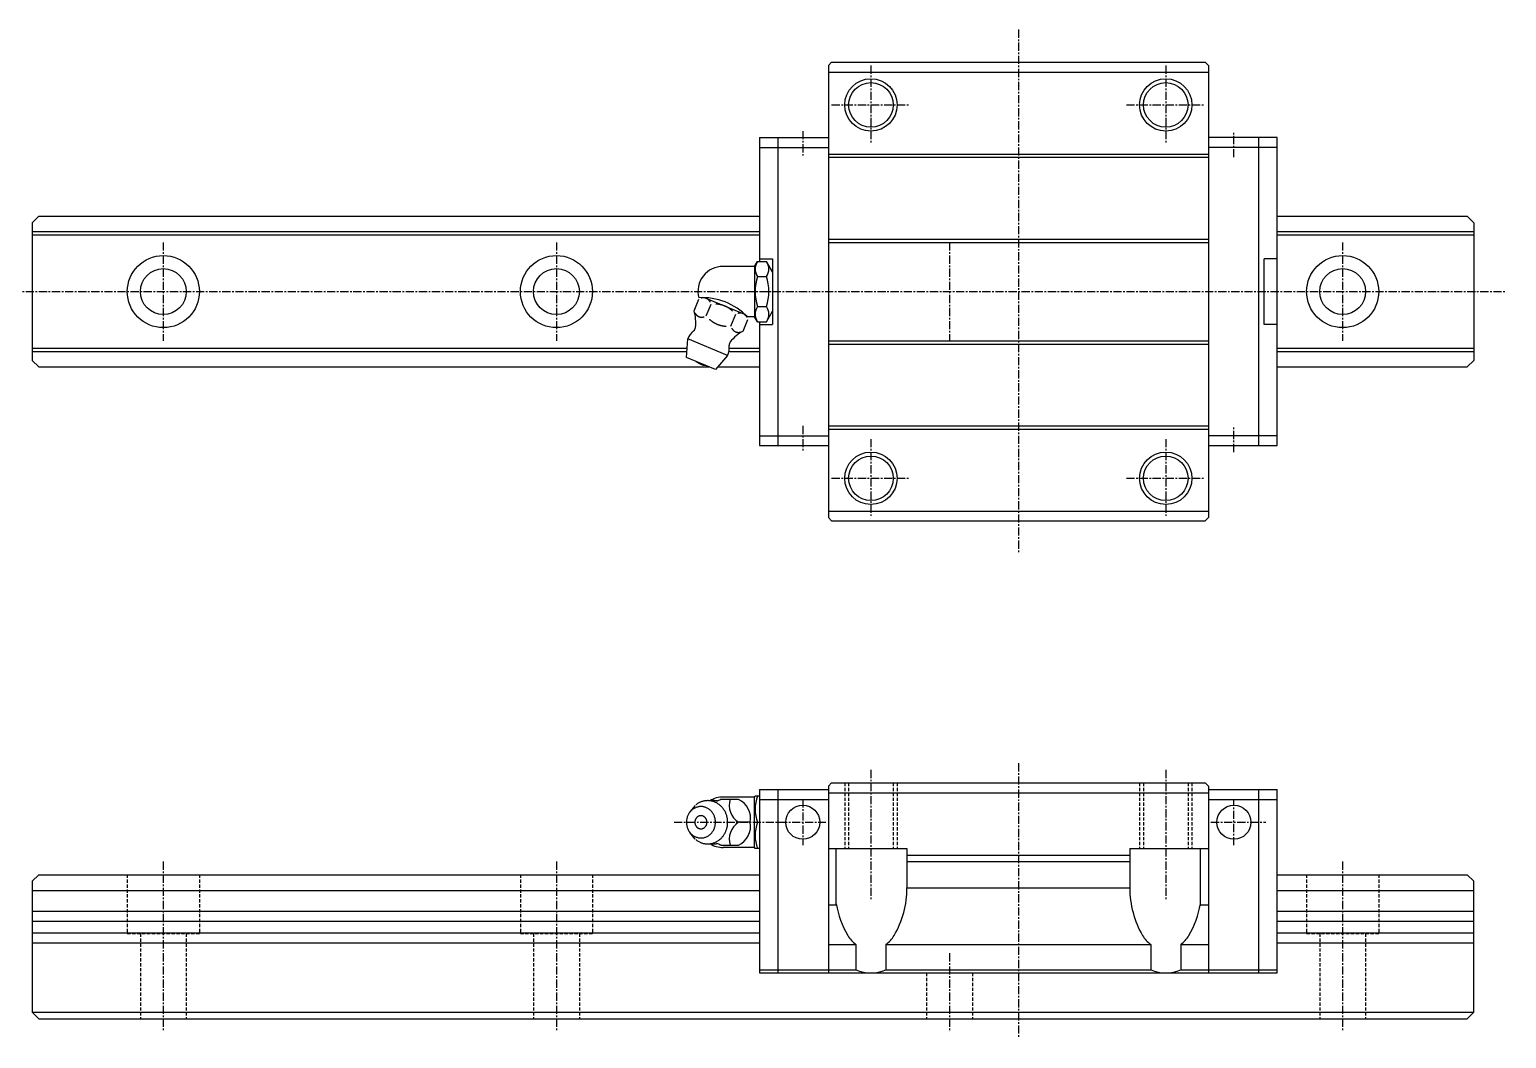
# Model space of a CAD drawing. Extents: x 10 to 349, y 10 to 201.
# Drawn here: x 123.6 to 349, y 47 to 201 of the extents above; entities that cross this region are included whole.
import ezdxf

# ---------------------------------------------------------------- set-up
doc = ezdxf.new("R2010")
doc.units = 0
doc.linetypes.add('CENTER', pattern=[2, 1.25, -0.25, 0.25, -0.25])
doc.linetypes.add('DASHED', pattern=[0.75, 0.5, -0.25])
doc.layers.get('0').update_dxf_attribs({"linetype": 'CONTINUOUS'})
doc.layers.add('CENTER', color=1, linetype='CENTER')

msp = doc.modelspace()

# ---------------------------------------------------------------- linework, layer by layer
at = {"color": 7, "linetype": 'CONTINUOUS'}
for p, q in [((245.5, 195.49996), (246.00004, 195.99998)), ((245.5, 195.49996), (245.5, 126.49998)), ((245.5, 194.49998), (303.5, 194.49998)), ((246.00004, 195.99998), (302.99992, 195.99998)), ((302.99992, 195.99998), (303.5, 195.49988)), ((303.5, 195.49988), (303.5, 126.50001)), ((235, 184.49998), (235, 165.59998)), ((235, 184.49998), (245.5, 184.49998)), ((235, 182.99998), (245.5, 182.99998)), ((237.79999, 184.49998), (237.79999, 137.49998)), ((313.99999, 184.49998), (303.49999, 184.49998)), ((313.99999, 182.99998), (303.49999, 182.99998)), ((311.2, 137.49998), (311.2, 184.49998)), ((313.99999, 137.49998), (313.99999, 184.49998)), ((245.5, 181.99998), (303.5, 181.99998)), ((245.5, 181.49998), (303.5, 181.49998)), ((124.00002, 171.49998), (124.00002, 150.49998)), ((124.00003, 171.49996), (125.00003, 172.49996)), ((125.00004, 172.49998), (235, 172.49998)), ((313.99999, 172.49998), (342.99999, 172.49998)), ((344.00001, 171.49996), (342.99999, 172.49998)), ((344.00002, 171.49998), (344.00002, 150.49998)), ((124.00002, 170.15914), (235, 170.15914)), ((124.00002, 169.65914), (235, 169.65914)), ((313.99999, 170.15914), (344.00002, 170.15914)), ((313.99999, 169.65914), (344.00002, 169.65914)), ((245.5, 168.99998), (303.5, 168.99998)), ((245.5, 168.49998), (303.5, 168.49998)), ((234.24322, 164.84998), (229.4521, 164.84998)), ((234.24324, 164.84997), (234.67626, 165.59998)), ((234.24324, 164.84997), (234.24324, 157.14996)), ((234.67625, 165.59998), (236.07625, 165.59998)), ((235, 165.99998), (237, 165.99998)), ((237.00001, 163.99997), (236.07624, 165.59998)), ((237, 165.99998), (237, 155.99998)), ((313.99999, 165.99998), (311.99999, 165.99998)), ((311.99999, 155.99996), (311.99999, 165.99996)), ((234.67626, 163.29997), (236.07623, 163.29997)), ((232.77042, 157.51898), (226.6039, 160.07324)), ((224.99949, 158.06221), (225.74337, 159.8581)), ((226.87034, 157.28728), (227.61422, 159.08317)), ((234.67626, 158.69998), (236.07625, 158.69998)), ((236.07624, 156.39997), (237, 157.99998)), ((230.61205, 155.73741), (231.35593, 157.5333)), ((232.48291, 154.96248), (233.22679, 156.75837)), ((234.24322, 157.14998), (233.14698, 157.14998)), ((234.67625, 156.39997), (234.24324, 157.14997)), ((234.67624, 156.39998), (236.07625, 156.39998)), ((235, 156.39998), (235, 137.49998)), ((235, 155.99998), (237, 155.99998)), ((313.99999, 155.99998), (311.99999, 155.99998)), ((223.83436, 150.9377), (224.03611, 153.77659)), ((230.13371, 151.25087), (224.03611, 153.77658)), ((245.5, 153.49998), (303.5, 153.49998)), ((124.00002, 152.3408), (223.93408, 152.3408)), ((124.00002, 151.8408), (223.89854, 151.8408)), ((230.13371, 151.25088), (228.26898, 149.10082)), ((230.31557, 151.8408), (235, 151.8408)), ((230.38038, 152.3408), (235, 152.3408)), ((245.5, 152.99998), (303.5, 152.99998)), ((313.99999, 152.3408), (344.00002, 152.3408)), ((313.99999, 151.8408), (344.00002, 151.8408)), ((124.00003, 150.49997), (125.00003, 149.49997)), ((125.00004, 149.49998), (227.30531, 149.49998)), ((228.26898, 149.10081), (223.83436, 150.93769)), ((228.61517, 149.49998), (235, 149.49998)), ((313.99999, 149.49998), (343.00002, 149.49998)), ((344.00001, 150.49997), (343.00002, 149.49998)), ((245.5, 140.49998), (303.5, 140.49998)), ((245.5, 139.99998), (303.5, 139.99998)), ((235, 138.99998), (245.5, 138.99998)), ((313.99999, 138.99998), (303.49999, 138.99998)), ((235, 137.49998), (245.5, 137.49998)), ((303.49999, 137.49996), (313.99999, 137.49996)), ((245.49997, 126.49999), (245.99999, 125.99999)), ((245.5, 127.49998), (303.5, 127.49998)), ((302.99996, 125.99999), (303.49996, 126.5)), ((246, 125.99998), (302.99996, 125.99998)), ((245.49995, 85.49998), (245.99997, 85.99999)), ((245.99997, 85.99998), (302.99997, 85.99998)), ((302.99996, 85.99999), (303.49995, 85.49999)), ((229.09892, 83.5074), (231.78337, 83.5074)), ((234.24322, 83.84998), (229.44791, 83.84998)), ((234.24322, 83.84999), (234.32983, 83.99999)), ((234.24322, 76.15), (234.24322, 83.84999)), ((235.00002, 84), (234.32983, 84)), ((235.00002, 85), (235.00002, 57)), ((235.00002, 85), (245.5, 85)), ((235.00002, 83.5), (245.5, 83.5)), ((237.80001, 85), (237.80001, 57)), ((245.5, 85.50001), (245.5, 57)), ((245.5, 84.49998), (303.5, 84.49998)), ((303.5, 85.49995), (303.5, 57)), ((303.5, 85), (313.99999, 85)), ((303.5, 83.5), (313.99999, 83.5)), ((311.2, 57), (311.2, 85)), ((313.99999, 57), (313.99999, 85)), ((225.18167, 82.57801), (224.37603, 81.57178)), ((233.57138, 80), (231.77553, 80)), ((234.67625, 80), (235.00002, 80)), ((225.18167, 77.42198), (224.37603, 78.42822)), ((229.09892, 76.4926), (231.78337, 76.4926)), ((234.24322, 76.14998), (229.4521, 76.14998)), ((234.32983, 76), (234.24322, 76.15)), ((235.00002, 76), (234.32983, 76)), ((245.5, 75.99998), (257.5, 75.99998)), ((246.70851, 67.40188), (246.70851, 75.99998)), ((257.5, 75.99998), (257.5, 69.99998)), ((257.5, 74.99998), (291.5, 74.99998)), ((291.5, 75.99998), (291.5, 69.99998)), ((291.5, 75.99998), (303.5, 75.99998)), ((302.2915, 67.40188), (302.2915, 75.99998)), ((257.5, 73.99998), (291.5, 73.99998)), ((124.00002, 71), (124.00002, 51)), ((124.00004, 71.00001), (125.00003, 72)), ((125.00002, 72), (235.00002, 72)), ((257.5, 69.99998), (291.5, 69.99998)), ((313.99999, 72), (342.99995, 72)), ((342.99995, 72), (343.99995, 70.99999)), ((344.00002, 51.00001), (344.00002, 70.99998)), ((124.00002, 69.58915), (235.00002, 69.58915)), ((313.99999, 69.58915), (344.00002, 69.58915)), ((124.00002, 66.41082), (235.00002, 66.41082)), ((245.5, 67.40188), (246.70851, 67.40188)), ((302.2915, 67.40188), (303.5, 67.40188)), ((313.99999, 66.41082), (344.00002, 66.41082)), ((124.00002, 64.90001), (235.00002, 64.90001)), ((313.99999, 64.90001), (344.00002, 64.90001)), ((124.00002, 63.1), (235.00002, 63.1)), ((124.00002, 61.58917), (235.00002, 61.58917)), ((245.5, 61.33999), (249.70839, 61.33999)), ((249.70839, 61.33999), (249.70839, 57.50001)), ((254.2916, 61.33999), (294.70839, 61.33999)), ((254.2916, 61.33999), (254.2916, 57.50001)), ((294.70839, 61.33999), (294.70839, 57.50001)), ((299.2916, 61.33999), (299.2916, 57.50001)), ((299.2916, 61.33999), (303.5, 61.33999)), ((313.99999, 63.1), (344.00002, 63.1)), ((313.99999, 61.58917), (344.00002, 61.58917)), ((235.00002, 57.5), (245.5, 57.5)), ((235.00002, 57), (245.5, 57)), ((245.5, 57.50001), (249.70839, 57.50001)), ((245.5, 57.00001), (303.5, 57.00001)), ((254.2916, 57.50001), (294.70839, 57.50001)), ((299.2916, 57.50001), (303.5, 57.50001)), ((303.5, 57.5), (313.99999, 57.5)), ((303.5, 57), (313.99999, 57)), ((124.00002, 51.00003), (344.00002, 51.00003)), ((124.00002, 51.00002), (125.00002, 50.00002)), ((125.00002, 50), (342.99995, 50)), ((342.99995, 50), (343.99996, 51.00002))]:
    msp.add_line(p, q, dxfattribs=at)
at = {"color": 3, "linetype": 'DASHED'}
for p, q in [((248, 85.99998), (248, 75.99998)), ((248.6, 85.99998), (248.6, 75.99998)), ((255.4, 85.99998), (255.4, 75.99998)), ((256, 85.99998), (256, 75.99998)), ((293, 85.99998), (293, 75.99998)), ((293.6, 85.99998), (293.6, 75.99998)), ((300.4, 85.99998), (300.4, 75.99998)), ((301, 85.99998), (301, 75.99998)), ((138.50002, 72), (138.50002, 63)), ((149.50002, 72), (149.50002, 63)), ((198.50002, 72), (198.50002, 63)), ((209.50002, 72), (209.50002, 63)), ((318.50002, 72), (318.50002, 63)), ((329.50002, 72), (329.50002, 63)), ((138.50002, 63), (149.50002, 63)), ((140.50002, 63), (140.50002, 50)), ((147.50002, 63), (147.50002, 50)), ((198.50002, 63), (209.50002, 63)), ((200.50002, 63), (200.50002, 50)), ((207.50002, 63), (207.50002, 50)), ((318.50002, 63), (329.50002, 63)), ((320.50002, 63), (320.50002, 50)), ((327.50002, 63), (327.50002, 50)), ((260.50002, 57.00001), (260.50002, 50)), ((267.50002, 57.00001), (267.50002, 50))]:
    msp.add_line(p, q, dxfattribs=at)
at = {"color": 7, "linetype": 'CONTINUOUS'}
for points in [[(227.476, 159.406, 0), (227.469, 159.418, 0), (227.462, 159.43, 0), (227.455, 159.442, 0), (227.448, 159.454, 0), (227.441, 159.466, 0), (227.434, 159.477, 0), (227.426, 159.489, 0), (227.419, 159.5, 0), (227.411, 159.512, 0), (227.404, 159.523, 0), (227.396, 159.534, 0), (227.388, 159.545, 0), (227.38, 159.556, 0), (227.372, 159.567, 0), (227.364, 159.577, 0), (227.356, 159.588, 0), (227.348, 159.598, 0), (227.34, 159.609, 0), (227.331, 159.619, 0), (227.323, 159.629, 0), (227.314, 159.639, 0), (227.306, 159.649, 0), (227.297, 159.659, 0), (227.288, 159.669, 0), (227.28, 159.678, 0), (227.271, 159.688, 0), (227.262, 159.697, 0), (227.253, 159.706, 0), (227.244, 159.716, 0), (227.234, 159.725, 0), (227.225, 159.733, 0), (227.216, 159.742, 0), (227.206, 159.751, 0), (227.197, 159.759, 0), (227.187, 159.768, 0), (227.178, 159.776, 0), (227.168, 159.784, 0), (227.158, 159.792, 0), (227.148, 159.8, 0), (227.138, 159.808, 0), (227.128, 159.816, 0), (227.118, 159.823, 0), (227.108, 159.831, 0), (227.098, 159.838, 0), (227.088, 159.845, 0), (227.077, 159.852, 0), (227.067, 159.859, 0), (227.056, 159.866, 0), (227.046, 159.873, 0), (227.035, 159.88, 0), (227.025, 159.886, 0), (227.014, 159.892, 0), (227.003, 159.899, 0), (226.992, 159.905, 0), (226.982, 159.911, 0), (226.971, 159.916, 0), (226.96, 159.922, 0), (226.948, 159.928, 0), (226.937, 159.933, 0), (226.926, 159.939, 0), (226.915, 159.944, 0), (226.904, 159.949, 0), (226.892, 159.954, 0), (226.881, 159.959, 0), (226.869, 159.963, 0), (226.858, 159.968, 0), (226.846, 159.972, 0), (226.835, 159.976, 0), (226.823, 159.981, 0), (226.811, 159.985, 0), (226.8, 159.988, 0), (226.788, 159.992, 0), (226.776, 159.996, 0), (226.764, 159.999, 0), (226.752, 160.003, 0), (226.74, 160.006, 0), (226.728, 160.009, 0), (226.716, 160.012, 0), (226.704, 160.015, 0), (226.692, 160.017, 0), (226.679, 160.02, 0), (226.667, 160.022, 0), (226.655, 160.025, 0), (226.642, 160.027, 0), (226.63, 160.029, 0), (226.618, 160.031, 0), (226.605, 160.033, 0), (226.593, 160.034, 0), (226.58, 160.036, 0), (226.567, 160.037, 0), (226.555, 160.038, 0), (226.542, 160.039, 0), (226.529, 160.04, 0), (226.517, 160.041, 0), (226.504, 160.042, 0), (226.491, 160.042, 0), (226.478, 160.043, 0), (226.465, 160.043, 0), (226.453, 160.043, 0), (226.44, 160.043, 0), (226.427, 160.043, 0), (226.414, 160.043, 0), (226.401, 160.042, 0), (226.388, 160.042, 0), (226.375, 160.041, 0), (226.362, 160.04, 0), (226.349, 160.039, 0), (226.335, 160.038, 0), (226.322, 160.037, 0), (226.309, 160.036, 0), (226.296, 160.034, 0), (226.283, 160.033, 0), (226.27, 160.031, 0), (226.256, 160.029, 0), (226.243, 160.027, 0), (226.23, 160.025, 0), (226.216, 160.023, 0), (226.203, 160.02, 0), (226.19, 160.018, 0), (226.176, 160.015, 0), (226.163, 160.012, 0), (226.15, 160.009, 0), (226.136, 160.006, 0), (226.123, 160.003, 0), (226.11, 160, 0), (226.096, 159.996, 0), (226.083, 159.992, 0), (226.069, 159.989, 0)], [(230.881, 158.035, 0), (230.865, 158.05, 0), (230.848, 158.065, 0), (230.831, 158.08, 0), (230.814, 158.095, 0), (230.797, 158.11, 0), (230.779, 158.124, 0), (230.762, 158.139, 0), (230.745, 158.153, 0), (230.728, 158.168, 0), (230.71, 158.182, 0), (230.693, 158.196, 0), (230.675, 158.21, 0), (230.658, 158.224, 0), (230.64, 158.238, 0), (230.622, 158.252, 0), (230.604, 158.266, 0), (230.587, 158.279, 0), (230.569, 158.293, 0), (230.551, 158.306, 0), (230.533, 158.319, 0), (230.515, 158.333, 0), (230.497, 158.346, 0), (230.478, 158.359, 0), (230.46, 158.371, 0), (230.442, 158.384, 0), (230.424, 158.397, 0), (230.405, 158.409, 0), (230.387, 158.422, 0), (230.368, 158.434, 0), (230.35, 158.446, 0), (230.331, 158.458, 0), (230.312, 158.47, 0), (230.294, 158.482, 0), (230.275, 158.494, 0), (230.256, 158.506, 0), (230.237, 158.517, 0), (230.218, 158.529, 0), (230.199, 158.54, 0), (230.18, 158.551, 0), (230.161, 158.562, 0), (230.142, 158.573, 0), (230.123, 158.584, 0), (230.103, 158.595, 0), (230.084, 158.606, 0), (230.065, 158.616, 0), (230.045, 158.627, 0), (230.026, 158.637, 0), (230.006, 158.647, 0), (229.987, 158.657, 0), (229.967, 158.667, 0), (229.947, 158.677, 0), (229.928, 158.687, 0), (229.908, 158.697, 0), (229.888, 158.706, 0), (229.868, 158.716, 0), (229.848, 158.725, 0), (229.828, 158.734, 0), (229.808, 158.744, 0), (229.788, 158.753, 0), (229.768, 158.762, 0), (229.748, 158.77, 0), (229.728, 158.779, 0), (229.707, 158.788, 0), (229.687, 158.796, 0), (229.667, 158.804, 0), (229.646, 158.813, 0), (229.626, 158.821, 0), (229.606, 158.829, 0), (229.585, 158.837, 0), (229.564, 158.845, 0), (229.544, 158.852, 0), (229.523, 158.86, 0), (229.502, 158.867, 0), (229.482, 158.875, 0), (229.461, 158.882, 0), (229.44, 158.889, 0), (229.419, 158.896, 0), (229.398, 158.903, 0), (229.377, 158.91, 0), (229.356, 158.916, 0), (229.335, 158.923, 0), (229.314, 158.929, 0), (229.293, 158.936, 0), (229.272, 158.942, 0), (229.251, 158.948, 0), (229.229, 158.954, 0), (229.208, 158.96, 0), (229.187, 158.966, 0), (229.165, 158.971, 0), (229.144, 158.977, 0), (229.123, 158.982, 0), (229.101, 158.988, 0), (229.08, 158.993, 0), (229.058, 158.998, 0), (229.036, 159.003, 0), (229.015, 159.008, 0), (228.993, 159.012, 0), (228.971, 159.017, 0), (228.95, 159.022, 0), (228.928, 159.026, 0), (228.906, 159.03, 0), (228.884, 159.034, 0), (228.862, 159.038, 0), (228.84, 159.042, 0), (228.818, 159.046, 0), (228.796, 159.05, 0), (228.774, 159.053, 0), (228.752, 159.057, 0), (228.73, 159.06, 0), (228.708, 159.064, 0), (228.686, 159.067, 0), (228.664, 159.07, 0), (228.641, 159.073, 0), (228.619, 159.075, 0), (228.597, 159.078, 0), (228.574, 159.081, 0), (228.552, 159.083, 0), (228.53, 159.085, 0), (228.507, 159.087, 0), (228.485, 159.09, 0), (228.462, 159.092, 0), (228.44, 159.093, 0), (228.417, 159.095, 0), (228.395, 159.097, 0), (228.372, 159.098, 0), (228.349, 159.1, 0), (228.327, 159.101, 0), (228.304, 159.102, 0)], [(225.138, 157.739, 0), (225.145, 157.727, 0), (225.151, 157.715, 0), (225.158, 157.703, 0), (225.166, 157.691, 0), (225.173, 157.68, 0), (225.18, 157.668, 0), (225.187, 157.656, 0), (225.195, 157.645, 0), (225.202, 157.634, 0), (225.21, 157.622, 0), (225.218, 157.611, 0), (225.225, 157.6, 0), (225.233, 157.589, 0), (225.241, 157.579, 0), (225.249, 157.568, 0), (225.257, 157.557, 0), (225.266, 157.547, 0), (225.274, 157.537, 0), (225.282, 157.526, 0), (225.291, 157.516, 0), (225.299, 157.506, 0), (225.308, 157.496, 0), (225.316, 157.486, 0), (225.325, 157.477, 0), (225.334, 157.467, 0), (225.343, 157.458, 0), (225.352, 157.448, 0), (225.361, 157.439, 0), (225.37, 157.43, 0), (225.379, 157.421, 0), (225.389, 157.412, 0), (225.398, 157.403, 0), (225.407, 157.395, 0), (225.417, 157.386, 0), (225.426, 157.378, 0), (225.436, 157.369, 0), (225.446, 157.361, 0), (225.456, 157.353, 0), (225.465, 157.345, 0), (225.475, 157.337, 0), (225.485, 157.33, 0), (225.495, 157.322, 0), (225.506, 157.315, 0), (225.516, 157.307, 0), (225.526, 157.3, 0), (225.536, 157.293, 0), (225.547, 157.286, 0), (225.557, 157.279, 0), (225.568, 157.272, 0), (225.578, 157.266, 0), (225.589, 157.259, 0), (225.6, 157.253, 0), (225.61, 157.247, 0), (225.621, 157.241, 0), (225.632, 157.235, 0), (225.643, 157.229, 0), (225.654, 157.223, 0), (225.665, 157.218, 0), (225.676, 157.212, 0), (225.688, 157.207, 0), (225.699, 157.202, 0), (225.71, 157.197, 0), (225.721, 157.192, 0), (225.733, 157.187, 0), (225.744, 157.182, 0), (225.756, 157.178, 0), (225.767, 157.173, 0), (225.779, 157.169, 0), (225.791, 157.165, 0), (225.802, 157.161, 0), (225.814, 157.157, 0), (225.826, 157.153, 0), (225.838, 157.15, 0), (225.85, 157.146, 0), (225.862, 157.143, 0), (225.874, 157.139, 0), (225.886, 157.136, 0), (225.898, 157.133, 0), (225.91, 157.131, 0), (225.922, 157.128, 0), (225.934, 157.125, 0), (225.947, 157.123, 0), (225.959, 157.121, 0), (225.971, 157.118, 0), (225.984, 157.116, 0), (225.996, 157.115, 0), (226.009, 157.113, 0), (226.021, 157.111, 0), (226.034, 157.11, 0), (226.046, 157.108, 0), (226.059, 157.107, 0), (226.072, 157.106, 0), (226.084, 157.105, 0), (226.097, 157.104, 0), (226.11, 157.104, 0), (226.123, 157.103, 0), (226.135, 157.103, 0), (226.148, 157.102, 0), (226.161, 157.102, 0), (226.174, 157.102, 0), (226.187, 157.102, 0), (226.2, 157.103, 0), (226.213, 157.103, 0), (226.226, 157.104, 0), (226.239, 157.104, 0), (226.252, 157.105, 0), (226.265, 157.106, 0), (226.278, 157.107, 0), (226.291, 157.108, 0), (226.305, 157.11, 0), (226.318, 157.111, 0), (226.331, 157.113, 0), (226.344, 157.114, 0), (226.357, 157.116, 0), (226.371, 157.118, 0), (226.384, 157.12, 0), (226.397, 157.123, 0), (226.411, 157.125, 0), (226.424, 157.128, 0), (226.437, 157.13, 0), (226.451, 157.133, 0), (226.464, 157.136, 0), (226.477, 157.139, 0), (226.491, 157.142, 0), (226.504, 157.146, 0), (226.517, 157.149, 0), (226.531, 157.153, 0), (226.544, 157.157, 0)], [(227.345, 156.786, 0), (227.362, 156.771, 0), (227.379, 156.756, 0), (227.396, 156.741, 0), (227.413, 156.726, 0), (227.43, 156.711, 0), (227.447, 156.696, 0), (227.464, 156.682, 0), (227.481, 156.667, 0), (227.499, 156.653, 0), (227.516, 156.638, 0), (227.534, 156.624, 0), (227.551, 156.61, 0), (227.569, 156.596, 0), (227.586, 156.582, 0), (227.604, 156.568, 0), (227.622, 156.555, 0), (227.64, 156.541, 0), (227.658, 156.528, 0), (227.676, 156.514, 0), (227.694, 156.501, 0), (227.712, 156.488, 0), (227.73, 156.475, 0), (227.748, 156.462, 0), (227.766, 156.449, 0), (227.784, 156.436, 0), (227.803, 156.424, 0), (227.821, 156.411, 0), (227.84, 156.399, 0), (227.858, 156.387, 0), (227.877, 156.374, 0), (227.895, 156.362, 0), (227.914, 156.35, 0), (227.933, 156.338, 0), (227.952, 156.327, 0), (227.97, 156.315, 0), (227.989, 156.304, 0), (228.008, 156.292, 0), (228.027, 156.281, 0), (228.046, 156.27, 0), (228.065, 156.258, 0), (228.085, 156.247, 0), (228.104, 156.236, 0), (228.123, 156.226, 0), (228.142, 156.215, 0), (228.162, 156.204, 0), (228.181, 156.194, 0), (228.201, 156.184, 0), (228.22, 156.173, 0), (228.24, 156.163, 0), (228.259, 156.153, 0), (228.279, 156.143, 0), (228.299, 156.133, 0), (228.318, 156.124, 0), (228.338, 156.114, 0), (228.358, 156.105, 0), (228.378, 156.095, 0), (228.398, 156.086, 0), (228.418, 156.077, 0), (228.438, 156.068, 0), (228.458, 156.059, 0), (228.478, 156.05, 0), (228.499, 156.042, 0), (228.519, 156.033, 0), (228.539, 156.024, 0), (228.559, 156.016, 0), (228.58, 156.008, 0), (228.6, 156, 0), (228.621, 155.992, 0), (228.641, 155.984, 0), (228.662, 155.976, 0), (228.682, 155.968, 0), (228.703, 155.961, 0), (228.724, 155.953, 0), (228.745, 155.946, 0), (228.765, 155.939, 0), (228.786, 155.932, 0), (228.807, 155.925, 0), (228.828, 155.918, 0), (228.849, 155.911, 0), (228.87, 155.904, 0), (228.891, 155.898, 0), (228.912, 155.891, 0), (228.933, 155.885, 0), (228.954, 155.879, 0), (228.976, 155.873, 0), (228.997, 155.867, 0), (229.018, 155.861, 0), (229.04, 155.855, 0), (229.061, 155.849, 0), (229.082, 155.844, 0), (229.104, 155.838, 0), (229.125, 155.833, 0), (229.147, 155.828, 0), (229.168, 155.823, 0), (229.19, 155.818, 0), (229.212, 155.813, 0), (229.233, 155.808, 0), (229.255, 155.804, 0), (229.277, 155.799, 0), (229.299, 155.795, 0), (229.32, 155.79, 0), (229.342, 155.786, 0), (229.364, 155.782, 0), (229.386, 155.778, 0), (229.408, 155.774, 0), (229.43, 155.771, 0), (229.452, 155.767, 0), (229.474, 155.764, 0), (229.496, 155.76, 0), (229.518, 155.757, 0), (229.541, 155.754, 0), (229.563, 155.751, 0), (229.585, 155.748, 0), (229.607, 155.745, 0), (229.63, 155.743, 0), (229.652, 155.74, 0), (229.674, 155.738, 0), (229.697, 155.735, 0), (229.719, 155.733, 0), (229.741, 155.731, 0), (229.764, 155.729, 0), (229.786, 155.727, 0), (229.809, 155.725, 0), (229.832, 155.724, 0), (229.854, 155.722, 0), (229.877, 155.721, 0), (229.899, 155.72, 0), (229.922, 155.718, 0)], [(233.089, 157.081, 0), (233.082, 157.093, 0), (233.075, 157.105, 0), (233.068, 157.117, 0), (233.061, 157.129, 0), (233.054, 157.141, 0), (233.046, 157.153, 0), (233.039, 157.164, 0), (233.031, 157.176, 0), (233.024, 157.187, 0), (233.016, 157.198, 0), (233.009, 157.209, 0), (233.001, 157.22, 0), (232.993, 157.231, 0), (232.985, 157.242, 0), (232.977, 157.253, 0), (232.969, 157.263, 0), (232.961, 157.274, 0), (232.952, 157.284, 0), (232.944, 157.294, 0), (232.936, 157.304, 0), (232.927, 157.315, 0), (232.918, 157.324, 0), (232.91, 157.334, 0), (232.901, 157.344, 0), (232.892, 157.354, 0), (232.883, 157.363, 0), (232.874, 157.372, 0), (232.865, 157.382, 0), (232.856, 157.391, 0), (232.847, 157.4, 0), (232.838, 157.409, 0), (232.828, 157.417, 0), (232.819, 157.426, 0), (232.809, 157.435, 0), (232.8, 157.443, 0), (232.79, 157.451, 0), (232.78, 157.46, 0), (232.771, 157.468, 0), (232.761, 157.476, 0), (232.751, 157.483, 0), (232.741, 157.491, 0), (232.731, 157.499, 0), (232.721, 157.506, 0), (232.71, 157.513, 0), (232.7, 157.521, 0), (232.69, 157.528, 0), (232.679, 157.535, 0), (232.669, 157.541, 0), (232.659, 157.548, 0), (232.648, 157.555, 0), (232.637, 157.561, 0), (232.627, 157.568, 0), (232.616, 157.574, 0), (232.605, 157.58, 0), (232.594, 157.586, 0), (232.583, 157.592, 0), (232.572, 157.597, 0), (232.561, 157.603, 0), (232.55, 157.608, 0), (232.539, 157.614, 0), (232.527, 157.619, 0), (232.516, 157.624, 0), (232.505, 157.629, 0), (232.493, 157.634, 0), (232.482, 157.638, 0), (232.47, 157.643, 0), (232.459, 157.647, 0), (232.447, 157.652, 0), (232.436, 157.656, 0), (232.424, 157.66, 0), (232.412, 157.664, 0), (232.4, 157.667, 0), (232.388, 157.671, 0), (232.377, 157.675, 0), (232.365, 157.678, 0), (232.353, 157.681, 0), (232.341, 157.684, 0), (232.328, 157.687, 0), (232.316, 157.69, 0), (232.304, 157.693, 0), (232.292, 157.695, 0), (232.28, 157.698, 0), (232.267, 157.7, 0), (232.255, 157.702, 0), (232.243, 157.704, 0), (232.23, 157.706, 0), (232.218, 157.708, 0), (232.205, 157.709, 0), (232.193, 157.711, 0), (232.18, 157.712, 0), (232.167, 157.713, 0), (232.155, 157.715, 0), (232.142, 157.715, 0), (232.129, 157.716, 0), (232.117, 157.717, 0), (232.104, 157.718, 0), (232.091, 157.718, 0), (232.078, 157.718, 0), (232.065, 157.718, 0), (232.052, 157.718, 0), (232.039, 157.718, 0), (232.026, 157.718, 0), (232.013, 157.718, 0), (232, 157.717, 0), (231.987, 157.716, 0), (231.974, 157.716, 0), (231.961, 157.715, 0), (231.948, 157.714, 0), (231.935, 157.712, 0), (231.922, 157.711, 0), (231.909, 157.709, 0), (231.895, 157.708, 0), (231.882, 157.706, 0), (231.869, 157.704, 0), (231.856, 157.702, 0), (231.842, 157.7, 0), (231.829, 157.698, 0), (231.816, 157.695, 0), (231.802, 157.693, 0), (231.789, 157.69, 0), (231.776, 157.687, 0), (231.762, 157.684, 0), (231.749, 157.681, 0), (231.736, 157.678, 0), (231.722, 157.675, 0), (231.709, 157.671, 0), (231.695, 157.668, 0), (231.682, 157.664, 0)], [(230.75, 155.415, 0), (230.757, 155.402, 0), (230.764, 155.39, 0), (230.771, 155.378, 0), (230.778, 155.367, 0), (230.785, 155.355, 0), (230.793, 155.343, 0), (230.8, 155.332, 0), (230.807, 155.32, 0), (230.815, 155.309, 0), (230.823, 155.298, 0), (230.83, 155.287, 0), (230.838, 155.276, 0), (230.846, 155.265, 0), (230.854, 155.254, 0), (230.862, 155.243, 0), (230.87, 155.233, 0), (230.878, 155.222, 0), (230.886, 155.212, 0), (230.895, 155.201, 0), (230.903, 155.191, 0), (230.912, 155.181, 0), (230.92, 155.171, 0), (230.929, 155.162, 0), (230.938, 155.152, 0), (230.947, 155.142, 0), (230.956, 155.133, 0), (230.965, 155.123, 0), (230.974, 155.114, 0), (230.983, 155.105, 0), (230.992, 155.096, 0), (231.001, 155.087, 0), (231.011, 155.078, 0), (231.02, 155.07, 0), (231.029, 155.061, 0), (231.039, 155.053, 0), (231.049, 155.044, 0), (231.058, 155.036, 0), (231.068, 155.028, 0), (231.078, 155.02, 0), (231.088, 155.012, 0), (231.098, 155.005, 0), (231.108, 154.997, 0), (231.118, 154.99, 0), (231.128, 154.982, 0), (231.139, 154.975, 0), (231.149, 154.968, 0), (231.159, 154.961, 0), (231.17, 154.954, 0), (231.18, 154.948, 0), (231.191, 154.941, 0), (231.202, 154.935, 0), (231.212, 154.928, 0), (231.223, 154.922, 0), (231.234, 154.916, 0), (231.245, 154.91, 0), (231.256, 154.904, 0), (231.267, 154.898, 0), (231.278, 154.893, 0), (231.289, 154.887, 0), (231.3, 154.882, 0), (231.311, 154.877, 0), (231.323, 154.872, 0), (231.334, 154.867, 0), (231.345, 154.862, 0), (231.357, 154.857, 0), (231.368, 154.853, 0), (231.38, 154.848, 0), (231.392, 154.844, 0), (231.403, 154.84, 0), (231.415, 154.836, 0), (231.427, 154.832, 0), (231.439, 154.828, 0), (231.45, 154.825, 0), (231.462, 154.821, 0), (231.474, 154.818, 0), (231.486, 154.815, 0), (231.498, 154.812, 0), (231.51, 154.809, 0), (231.523, 154.806, 0), (231.535, 154.803, 0), (231.547, 154.801, 0), (231.559, 154.798, 0), (231.572, 154.796, 0), (231.584, 154.794, 0), (231.596, 154.792, 0), (231.609, 154.79, 0), (231.621, 154.788, 0), (231.634, 154.786, 0), (231.646, 154.785, 0), (231.659, 154.784, 0), (231.671, 154.782, 0), (231.684, 154.781, 0), (231.697, 154.78, 0), (231.71, 154.779, 0), (231.722, 154.779, 0), (231.735, 154.778, 0), (231.748, 154.778, 0), (231.761, 154.778, 0), (231.774, 154.777, 0), (231.787, 154.777, 0), (231.8, 154.778, 0), (231.812, 154.778, 0), (231.825, 154.778, 0), (231.838, 154.779, 0), (231.852, 154.779, 0), (231.865, 154.78, 0), (231.878, 154.781, 0), (231.891, 154.782, 0), (231.904, 154.783, 0), (231.917, 154.785, 0), (231.93, 154.786, 0), (231.944, 154.788, 0), (231.957, 154.79, 0), (231.97, 154.792, 0), (231.983, 154.794, 0), (231.997, 154.796, 0), (232.01, 154.798, 0), (232.023, 154.8, 0), (232.036, 154.803, 0), (232.05, 154.806, 0), (232.063, 154.808, 0), (232.076, 154.811, 0), (232.09, 154.814, 0), (232.103, 154.818, 0), (232.117, 154.821, 0), (232.13, 154.825, 0), (232.143, 154.828, 0), (232.157, 154.832, 0)], [(226.052, 77.6, 0), (226.16, 77.6029, 0), (226.269, 77.6116, 0), (226.377, 77.626, 0), (226.484, 77.6461, 0), (226.59, 77.6719, 0), (226.695, 77.7033, 0), (226.799, 77.7403, 0), (226.9, 77.7827, 0), (227, 77.8304, 0), (227.097, 77.8834, 0), (227.192, 77.9415, 0), (227.284, 78.0045, 0), (227.373, 78.0723, 0), (227.458, 78.1448, 0), (227.541, 78.2217, 0), (227.62, 78.3029, 0), (227.695, 78.3883, 0), (227.766, 78.4775, 0), (227.833, 78.5703, 0), (227.895, 78.6666, 0), (227.954, 78.7662, 0), (228.007, 78.8686, 0), (228.056, 78.9739, 0), (228.1, 79.0816, 0), (228.139, 79.1915, 0), (228.174, 79.3033, 0), (228.203, 79.4168, 0), (228.226, 79.5318, 0), (228.245, 79.6478, 0), (228.258, 79.7648, 0), (228.266, 79.8822, 0), (228.269, 80, 0), (228.266, 80.1178, 0), (228.258, 80.2352, 0), (228.245, 80.3522, 0), (228.226, 80.4682, 0), (228.203, 80.5832, 0), (228.174, 80.6967, 0), (228.139, 80.8085, 0), (228.1, 80.9184, 0), (228.056, 81.0261, 0), (228.007, 81.1314, 0), (227.954, 81.2338, 0), (227.895, 81.3334, 0), (227.833, 81.4297, 0), (227.766, 81.5225, 0), (227.695, 81.6117, 0), (227.62, 81.6971, 0), (227.541, 81.7783, 0), (227.458, 81.8552, 0), (227.373, 81.9277, 0), (227.284, 81.9955, 0), (227.192, 82.0585, 0), (227.097, 82.1166, 0), (227, 82.1696, 0), (226.9, 82.2173, 0), (226.799, 82.2597, 0), (226.695, 82.2967, 0), (226.59, 82.3281, 0), (226.484, 82.3539, 0), (226.377, 82.374, 0), (226.269, 82.3884, 0), (226.16, 82.3971, 0), (226.052, 82.4, 0), (225.943, 82.3971, 0), (225.834, 82.3884, 0), (225.726, 82.374, 0), (225.619, 82.3539, 0), (225.513, 82.3281, 0), (225.408, 82.2967, 0), (225.305, 82.2597, 0), (225.203, 82.2173, 0), (225.104, 82.1696, 0), (225.006, 82.1166, 0), (224.912, 82.0585, 0), (224.82, 81.9955, 0), (224.731, 81.9277, 0), (224.645, 81.8552, 0), (224.563, 81.7783, 0), (224.484, 81.6971, 0), (224.409, 81.6117, 0), (224.338, 81.5225, 0), (224.271, 81.4297, 0), (224.208, 81.3334, 0), (224.15, 81.2338, 0), (224.096, 81.1314, 0), (224.047, 81.0261, 0), (224.003, 80.9184, 0), (223.964, 80.8085, 0), (223.93, 80.6967, 0), (223.901, 80.5832, 0), (223.877, 80.4682, 0), (223.858, 80.3522, 0), (223.845, 80.2352, 0), (223.837, 80.1178, 0), (223.834, 80, 0), (223.837, 79.8822, 0), (223.845, 79.7648, 0), (223.858, 79.6478, 0), (223.877, 79.5318, 0), (223.901, 79.4168, 0), (223.93, 79.3033, 0), (223.964, 79.1915, 0), (224.003, 79.0816, 0), (224.047, 78.9739, 0), (224.096, 78.8686, 0), (224.15, 78.7662, 0), (224.208, 78.6666, 0), (224.271, 78.5703, 0), (224.338, 78.4775, 0), (224.409, 78.3883, 0), (224.484, 78.3029, 0), (224.563, 78.2217, 0), (224.645, 78.1448, 0), (224.731, 78.0723, 0), (224.82, 78.0045, 0), (224.912, 77.9415, 0), (225.006, 77.8834, 0), (225.104, 77.8304, 0), (225.203, 77.7827, 0), (225.305, 77.7403, 0), (225.408, 77.7033, 0), (225.513, 77.6719, 0), (225.619, 77.6461, 0), (225.726, 77.626, 0), (225.834, 77.6116, 0), (225.943, 77.6029, 0), (226.052, 77.6, 0)], [(225.274, 77.3451, 0), (225.36, 77.2791, 0), (225.447, 77.2164, 0), (225.537, 77.1569, 0), (225.629, 77.1009, 0), (225.722, 77.0482, 0), (225.817, 76.9991, 0), (225.913, 76.9536, 0), (226.011, 76.9117, 0), (226.11, 76.8734, 0), (226.21, 76.8389, 0), (226.311, 76.8081, 0), (226.413, 76.7811, 0), (226.516, 76.758, 0), (226.62, 76.7387, 0), (226.724, 76.7232, 0), (226.828, 76.7117, 0), (226.933, 76.7041, 0), (227.038, 76.7004, 0), (227.143, 76.7006, 0), (227.248, 76.7048, 0), (227.353, 76.7128, 0), (227.458, 76.7248, 0), (227.562, 76.7406, 0), (227.665, 76.7604, 0), (227.768, 76.784, 0), (227.87, 76.8114, 0), (227.971, 76.8426, 0), (228.071, 76.8775, 0), (228.17, 76.9162, 0), (228.268, 76.9585, 0), (228.364, 77.0045, 0), (228.459, 77.054, 0), (228.552, 77.107, 0), (228.643, 77.1634, 0), (228.732, 77.2233, 0), (228.82, 77.2864, 0), (228.905, 77.3527, 0), (228.988, 77.4222, 0), (229.069, 77.4948, 0), (229.148, 77.5703, 0), (229.224, 77.6488, 0), (229.298, 77.73, 0), (229.369, 77.8139, 0), (229.437, 77.9004, 0), (229.503, 77.9894, 0), (229.565, 78.0809, 0), (229.625, 78.1745, 0), (229.681, 78.2704, 0), (229.735, 78.3683, 0), (229.785, 78.4682, 0), (229.833, 78.5698, 0), (229.876, 78.6732, 0), (229.917, 78.7782, 0), (229.954, 78.8846, 0), (229.988, 78.9923, 0), (230.018, 79.1012, 0), (230.045, 79.2112, 0), (230.069, 79.3221, 0), (230.089, 79.4339, 0), (230.105, 79.5463, 0), (230.117, 79.6593, 0), (230.126, 79.7726, 0), (230.132, 79.8862, 0), (230.134, 80, 0), (230.132, 80.1138, 0), (230.126, 80.2274, 0), (230.117, 80.3407, 0), (230.105, 80.4537, 0), (230.089, 80.5661, 0), (230.069, 80.6779, 0), (230.045, 80.7888, 0), (230.018, 80.8988, 0), (229.988, 81.0077, 0), (229.954, 81.1154, 0), (229.917, 81.2218, 0), (229.876, 81.3268, 0), (229.833, 81.4302, 0), (229.785, 81.5318, 0), (229.735, 81.6317, 0), (229.681, 81.7296, 0), (229.625, 81.8255, 0), (229.565, 81.9191, 0), (229.503, 82.0106, 0), (229.437, 82.0996, 0), (229.369, 82.1861, 0), (229.298, 82.27, 0), (229.224, 82.3512, 0), (229.148, 82.4297, 0), (229.069, 82.5052, 0), (228.988, 82.5778, 0), (228.905, 82.6473, 0), (228.82, 82.7136, 0), (228.732, 82.7767, 0), (228.643, 82.8366, 0), (228.552, 82.893, 0), (228.459, 82.946, 0), (228.364, 82.9955, 0), (228.268, 83.0415, 0), (228.17, 83.0838, 0), (228.071, 83.1225, 0), (227.971, 83.1574, 0), (227.87, 83.1886, 0), (227.768, 83.216, 0), (227.665, 83.2396, 0), (227.562, 83.2594, 0), (227.458, 83.2752, 0), (227.353, 83.2872, 0), (227.248, 83.2952, 0), (227.143, 83.2994, 0), (227.038, 83.2996, 0), (226.933, 83.2959, 0), (226.828, 83.2883, 0), (226.724, 83.2768, 0), (226.62, 83.2613, 0), (226.516, 83.242, 0), (226.413, 83.2189, 0), (226.311, 83.1919, 0), (226.21, 83.1611, 0), (226.11, 83.1266, 0), (226.011, 83.0883, 0), (225.913, 83.0464, 0), (225.817, 83.0009, 0), (225.722, 82.9518, 0), (225.629, 82.8991, 0), (225.537, 82.8431, 0), (225.447, 82.7836, 0), (225.36, 82.7209, 0), (225.274, 82.6549, 0)], [(228.459, 83.2527, 0), (228.452, 83.254, 0), (228.445, 83.2553, 0), (228.438, 83.2566, 0), (228.431, 83.2578, 0), (228.424, 83.259, 0), (228.416, 83.2602, 0), (228.409, 83.2614, 0), (228.402, 83.2626, 0), (228.395, 83.2637, 0), (228.388, 83.2649, 0), (228.381, 83.266, 0), (228.374, 83.2671, 0), (228.367, 83.2682, 0), (228.36, 83.2692, 0), (228.353, 83.2703, 0), (228.346, 83.2713, 0), (228.339, 83.2723, 0), (228.332, 83.2733, 0), (228.324, 83.2743, 0), (228.317, 83.2752, 0), (228.31, 83.2762, 0), (228.303, 83.2771, 0), (228.296, 83.278, 0), (228.289, 83.2789, 0), (228.282, 83.2798, 0), (228.275, 83.2806, 0), (228.268, 83.2814, 0), (228.26, 83.2822, 0), (228.253, 83.283, 0), (228.246, 83.2838, 0), (228.239, 83.2846, 0), (228.232, 83.2853, 0), (228.225, 83.286, 0), (228.218, 83.2867, 0), (228.211, 83.2874, 0), (228.203, 83.2881, 0), (228.196, 83.2887, 0), (228.189, 83.2894, 0), (228.182, 83.29, 0), (228.175, 83.2906, 0), (228.168, 83.2911, 0), (228.161, 83.2917, 0), (228.154, 83.2922, 0), (228.146, 83.2928, 0), (228.139, 83.2933, 0), (228.132, 83.2937, 0), (228.125, 83.2942, 0), (228.118, 83.2947, 0), (228.111, 83.2951, 0), (228.104, 83.2955, 0), (228.096, 83.2959, 0), (228.089, 83.2963, 0), (228.082, 83.2966, 0), (228.075, 83.297, 0), (228.068, 83.2973, 0), (228.061, 83.2976, 0), (228.054, 83.2979, 0), (228.046, 83.2982, 0), (228.039, 83.2984, 0), (228.032, 83.2986, 0), (228.025, 83.2989, 0), (228.018, 83.299, 0), (228.011, 83.2992, 0), (228.004, 83.2994, 0), (227.996, 83.2995, 0), (227.989, 83.2996, 0), (227.982, 83.2997, 0), (227.975, 83.2998, 0), (227.968, 83.2999, 0), (227.961, 83.3, 0), (227.953, 83.3, 0), (227.946, 83.3, 0), (227.939, 83.3, 0), (227.932, 83.3, 0), (227.925, 83.2999, 0), (227.918, 83.2999, 0), (227.911, 83.2998, 0), (227.903, 83.2997, 0), (227.896, 83.2996, 0), (227.889, 83.2995, 0), (227.882, 83.2993, 0), (227.875, 83.2991, 0), (227.868, 83.2989, 0), (227.86, 83.2987, 0), (227.853, 83.2985, 0), (227.846, 83.2983, 0), (227.839, 83.298, 0), (227.832, 83.2977, 0), (227.825, 83.2974, 0), (227.818, 83.2971, 0), (227.81, 83.2968, 0), (227.803, 83.2965, 0), (227.796, 83.2961, 0), (227.789, 83.2957, 0), (227.782, 83.2953, 0), (227.775, 83.2949, 0), (227.768, 83.2944, 0), (227.76, 83.294, 0), (227.753, 83.2935, 0), (227.746, 83.293, 0), (227.739, 83.2925, 0), (227.732, 83.292, 0), (227.725, 83.2914, 0), (227.718, 83.2908, 0), (227.71, 83.2903, 0), (227.703, 83.2897, 0), (227.696, 83.289, 0), (227.689, 83.2884, 0), (227.682, 83.2877, 0), (227.675, 83.2871, 0), (227.668, 83.2864, 0), (227.661, 83.2857, 0), (227.653, 83.2849, 0), (227.646, 83.2842, 0), (227.639, 83.2834, 0), (227.632, 83.2826, 0), (227.625, 83.2818, 0), (227.618, 83.281, 0), (227.611, 83.2802, 0), (227.604, 83.2793, 0), (227.597, 83.2784, 0), (227.589, 83.2775, 0), (227.582, 83.2766, 0), (227.575, 83.2757, 0), (227.568, 83.2748, 0), (227.561, 83.2738, 0), (227.554, 83.2728, 0), (227.547, 83.2718, 0)], [(226.052, 79, 0), (226.097, 79.0012, 0), (226.142, 79.0048, 0), (226.187, 79.0108, 0), (226.232, 79.0192, 0), (226.276, 79.03, 0), (226.32, 79.0431, 0), (226.363, 79.0585, 0), (226.405, 79.0761, 0), (226.447, 79.096, 0), (226.487, 79.1181, 0), (226.527, 79.1423, 0), (226.565, 79.1685, 0), (226.602, 79.1968, 0), (226.638, 79.227, 0), (226.672, 79.2591, 0), (226.705, 79.2929, 0), (226.736, 79.3284, 0), (226.766, 79.3656, 0), (226.794, 79.4043, 0), (226.82, 79.4444, 0), (226.844, 79.4859, 0), (226.866, 79.5286, 0), (226.887, 79.5724, 0), (226.905, 79.6173, 0), (226.922, 79.6631, 0), (226.936, 79.7097, 0), (226.948, 79.757, 0), (226.958, 79.8049, 0), (226.966, 79.8533, 0), (226.971, 79.902, 0), (226.974, 79.9509, 0), (226.976, 80, 0), (226.974, 80.0491, 0), (226.971, 80.098, 0), (226.966, 80.1467, 0), (226.958, 80.1951, 0), (226.948, 80.243, 0), (226.936, 80.2903, 0), (226.922, 80.3369, 0), (226.905, 80.3827, 0), (226.887, 80.4276, 0), (226.866, 80.4714, 0), (226.844, 80.5141, 0), (226.82, 80.5556, 0), (226.794, 80.5957, 0), (226.766, 80.6344, 0), (226.736, 80.6716, 0), (226.705, 80.7071, 0), (226.672, 80.7409, 0), (226.638, 80.773, 0), (226.602, 80.8032, 0), (226.565, 80.8315, 0), (226.527, 80.8577, 0), (226.487, 80.8819, 0), (226.447, 80.904, 0), (226.405, 80.9239, 0), (226.363, 80.9415, 0), (226.32, 80.9569, 0), (226.276, 80.97, 0), (226.232, 80.9808, 0), (226.187, 80.9892, 0), (226.142, 80.9952, 0), (226.097, 80.9988, 0), (226.052, 81, 0), (226.006, 80.9988, 0), (225.961, 80.9952, 0), (225.916, 80.9892, 0), (225.871, 80.9808, 0), (225.827, 80.97, 0), (225.783, 80.9569, 0), (225.74, 80.9415, 0), (225.698, 80.9239, 0), (225.657, 80.904, 0), (225.616, 80.8819, 0), (225.577, 80.8577, 0), (225.538, 80.8315, 0), (225.501, 80.8032, 0), (225.466, 80.773, 0), (225.431, 80.7409, 0), (225.398, 80.7071, 0), (225.367, 80.6716, 0), (225.338, 80.6344, 0), (225.31, 80.5957, 0), (225.283, 80.5556, 0), (225.259, 80.5141, 0), (225.237, 80.4714, 0), (225.216, 80.4276, 0), (225.198, 80.3827, 0), (225.182, 80.3369, 0), (225.168, 80.2903, 0), (225.155, 80.243, 0), (225.146, 80.1951, 0), (225.138, 80.1467, 0), (225.132, 80.098, 0), (225.129, 80.0491, 0), (225.128, 80, 0), (225.129, 79.9509, 0), (225.132, 79.902, 0), (225.138, 79.8533, 0), (225.146, 79.8049, 0), (225.155, 79.757, 0), (225.168, 79.7097, 0), (225.182, 79.6631, 0), (225.198, 79.6173, 0), (225.216, 79.5724, 0), (225.237, 79.5286, 0), (225.259, 79.4859, 0), (225.283, 79.4444, 0), (225.31, 79.4043, 0), (225.338, 79.3656, 0), (225.367, 79.3284, 0), (225.398, 79.2929, 0), (225.431, 79.2591, 0), (225.466, 79.227, 0), (225.501, 79.1968, 0), (225.538, 79.1685, 0), (225.577, 79.1423, 0), (225.616, 79.1181, 0), (225.657, 79.096, 0), (225.698, 79.0761, 0), (225.74, 79.0585, 0), (225.783, 79.0431, 0), (225.827, 79.03, 0), (225.871, 79.0192, 0), (225.916, 79.0108, 0), (225.961, 79.0048, 0), (226.006, 79.0012, 0), (226.052, 79, 0)], [(227.547, 76.7282, 0), (227.554, 76.7272, 0), (227.561, 76.7262, 0), (227.568, 76.7252, 0), (227.575, 76.7243, 0), (227.582, 76.7234, 0), (227.589, 76.7225, 0), (227.597, 76.7216, 0), (227.604, 76.7207, 0), (227.611, 76.7198, 0), (227.618, 76.719, 0), (227.625, 76.7182, 0), (227.632, 76.7174, 0), (227.639, 76.7166, 0), (227.646, 76.7158, 0), (227.653, 76.7151, 0), (227.661, 76.7143, 0), (227.668, 76.7136, 0), (227.675, 76.7129, 0), (227.682, 76.7123, 0), (227.689, 76.7116, 0), (227.696, 76.711, 0), (227.703, 76.7103, 0), (227.71, 76.7097, 0), (227.718, 76.7092, 0), (227.725, 76.7086, 0), (227.732, 76.708, 0), (227.739, 76.7075, 0), (227.746, 76.707, 0), (227.753, 76.7065, 0), (227.76, 76.706, 0), (227.768, 76.7056, 0), (227.775, 76.7051, 0), (227.782, 76.7047, 0), (227.789, 76.7043, 0), (227.796, 76.7039, 0), (227.803, 76.7035, 0), (227.81, 76.7032, 0), (227.818, 76.7029, 0), (227.825, 76.7026, 0), (227.832, 76.7023, 0), (227.839, 76.702, 0), (227.846, 76.7017, 0), (227.853, 76.7015, 0), (227.86, 76.7013, 0), (227.868, 76.7011, 0), (227.875, 76.7009, 0), (227.882, 76.7007, 0), (227.889, 76.7005, 0), (227.896, 76.7004, 0), (227.903, 76.7003, 0), (227.911, 76.7002, 0), (227.918, 76.7001, 0), (227.925, 76.7001, 0), (227.932, 76.7, 0), (227.939, 76.7, 0), (227.946, 76.7, 0), (227.953, 76.7, 0), (227.961, 76.7, 0), (227.968, 76.7001, 0), (227.975, 76.7002, 0), (227.982, 76.7003, 0), (227.989, 76.7004, 0), (227.996, 76.7005, 0), (228.004, 76.7006, 0), (228.011, 76.7008, 0), (228.018, 76.701, 0), (228.025, 76.7011, 0), (228.032, 76.7014, 0), (228.039, 76.7016, 0), (228.046, 76.7018, 0), (228.054, 76.7021, 0), (228.061, 76.7024, 0), (228.068, 76.7027, 0), (228.075, 76.703, 0), (228.082, 76.7034, 0), (228.089, 76.7037, 0), (228.096, 76.7041, 0), (228.104, 76.7045, 0), (228.111, 76.7049, 0), (228.118, 76.7053, 0), (228.125, 76.7058, 0), (228.132, 76.7063, 0), (228.139, 76.7067, 0), (228.146, 76.7072, 0), (228.154, 76.7078, 0), (228.161, 76.7083, 0), (228.168, 76.7089, 0), (228.175, 76.7094, 0), (228.182, 76.71, 0), (228.189, 76.7106, 0), (228.196, 76.7113, 0), (228.203, 76.7119, 0), (228.211, 76.7126, 0), (228.218, 76.7133, 0), (228.225, 76.714, 0), (228.232, 76.7147, 0), (228.239, 76.7154, 0), (228.246, 76.7162, 0), (228.253, 76.717, 0), (228.26, 76.7178, 0), (228.268, 76.7186, 0), (228.275, 76.7194, 0), (228.282, 76.7202, 0), (228.289, 76.7211, 0), (228.296, 76.722, 0), (228.303, 76.7229, 0), (228.31, 76.7238, 0), (228.317, 76.7248, 0), (228.324, 76.7257, 0), (228.332, 76.7267, 0), (228.339, 76.7277, 0), (228.346, 76.7287, 0), (228.353, 76.7297, 0), (228.36, 76.7308, 0), (228.367, 76.7318, 0), (228.374, 76.7329, 0), (228.381, 76.734, 0), (228.388, 76.7351, 0), (228.395, 76.7363, 0), (228.402, 76.7374, 0), (228.409, 76.7386, 0), (228.416, 76.7398, 0), (228.424, 76.741, 0), (228.431, 76.7422, 0), (228.438, 76.7434, 0), (228.445, 76.7447, 0), (228.452, 76.746, 0), (228.459, 76.7473, 0)]]:
    msp.add_polyline3d(points, dxfattribs=at)
at = {"color": 3, "linetype": 'CONTINUOUS'}
for centre in [(252, 189.49998), (297, 189.49998), (252, 132.49998), (297, 132.49998)]:
    msp.add_circle(centre, 4, dxfattribs=at)
at = {"color": 7, "linetype": 'CONTINUOUS'}
for centre, radius in [((252, 189.49998), 3.4), ((297, 189.49998), 3.4), ((144.00002, 160.99998), 5.5), ((204.00002, 160.99998), 5.5), ((324.00002, 160.99998), 5.5), ((144.00002, 160.99998), 3.5), ((204.00002, 160.99998), 3.5), ((324.00002, 160.99998), 3.5), ((252, 132.49998), 3.4), ((297, 132.49998), 3.4), ((241.6, 80), 2.6), ((307.40001, 80), 2.6)]:
    msp.add_circle(centre, radius, dxfattribs=at)
for centre, radius, start, end in [((229.45, 160.99998), 3.85, 89.968762, 194.04723), ((236.41185, 164.44998), 2.08201, 146.47182, 213.5286), ((234.34065, 164.44998), 2.08201, 326.47139, 33.52817), ((242.1382, 160.99998), 7.80837, 162.86914, 197.13084), ((228.61429, 160.99998), 7.80837, 342.86914, 17.13084), ((226.24301, 150.48119), 9.59883, 44.007273, 93.152491), ((219.26674, 156.2915), 6, 352.73345, 17.16478), ((236.41185, 157.54996), 2.08201, 146.47133, 213.52761), ((234.34065, 157.54996), 2.08201, 326.47237, 33.52862), ((227.08491, 152.51373), 3.3, 130.44869, 157.49996), ((224.42497, 155.63377), 0.8, 310.44873, 352.73339), ((231.17198, 152.83907), 0.8, 142.26662, 184.55122), ((235.28449, 149.65672), 6, 117.83518, 142.26651), ((227.08491, 152.51373), 3.3, 337.50005, 4.55131), ((227.23242, 152.86984), 3.2, 232.12322, 262.87666), ((229.45, 79.99998), 3.85, 89.968762, 121.61585), ((226.39422, 88.8632), 6, 290.5447, 296.79398), ((233.55075, 82.63353), 3.17599, 164.02917, 236.01673), ((230.45392, 80.6069), 3.17599, 348.98351, 65.3755), ((240.27634, 82), 5.94651, 160.3465, 199.65353), ((233.55075, 77.36646), 3.17599, 123.98327, 195.97083), ((230.45392, 79.39309), 3.17599, 294.6245, 11.01649), ((240.27634, 78), 5.94651, 160.3465, 199.65353), ((229.45, 80.00001), 3.85, 238.38415, 270.03124), ((226.39422, 71.1368), 6, 63.206024, 69.455304), ((242.96467, 69.99999), 14.53533, 329.863831, 359.999969), ((306.03535, 69.99998), 14.53534, 179.999985, 210.136124), ((261.03533, 69.99997), 14.53533, 189.7164395, 210.136093), ((287.96465, 69.99998), 14.53534, 329.863922, 350.2839163), ((252.7511, 65.37024), 5.04884, 211.897507, 232.948471), ((251.24889, 65.37024), 5.04884, 307.052094, 328.102417), ((297.75111, 65.37024), 5.04883, 211.897537, 232.94838), ((296.2489, 65.37024), 5.04883, 307.052063, 328.102509), ((252, 62.49987), 5.5, 245.37635, 294.6235), ((297, 62.49987), 5.5, 245.37635, 294.6235)]:
    msp.add_arc(centre, radius, start, end, dxfattribs=at)
at = {"layer": 'CENTER', "color": 1, "linetype": 'CENTER'}
for p, q in [((274.5, 200.99998), (274.5, 120.99998)), ((252, 195.49998), (252, 183.49998)), ((297, 195.49998), (297, 183.49998)), ((246, 189.49998), (258, 189.49998)), ((291, 189.49998), (303, 189.49998)), ((241.6, 185.49998), (241.6, 181.49998)), ((307.4, 181.49998), (307.4, 185.49998)), ((144.00002, 168.49998), (144.00002, 153.49998)), ((204.00002, 168.49998), (204.00002, 153.49998)), ((264.00002, 168.49998), (264.00002, 153.49998)), ((324.00002, 168.49998), (324.00002, 153.49998)), ((121.00002, 160.99998), (349.00002, 160.99998)), ((241.6, 140.49998), (241.6, 136.49998)), ((307.4, 136.49998), (307.4, 140.49998)), ((252, 138.49998), (252, 126.49998)), ((297, 138.49998), (297, 126.49998)), ((246, 132.49998), (258, 132.49998)), ((291, 132.49998), (303, 132.49998)), ((252, 87.99998), (252, 67.99998)), ((274.5, 88.99998), (274.5, 47)), ((297, 87.99998), (297, 67.99998)), ((241.6, 83.5), (241.6, 76.5)), ((307.40001, 76.5), (307.40001, 83.5)), ((221.9562, 80), (245.1, 80)), ((303.90001, 80), (312.29538, 80)), ((144.00002, 74), (144.00002, 48)), ((204.00002, 74), (204.00002, 48)), ((324.00002, 74), (324.00002, 48)), ((264.00002, 60.00001), (264.00002, 48))]:
    msp.add_line(p, q, dxfattribs=at)

doc.saveas('drawing.dxf')
